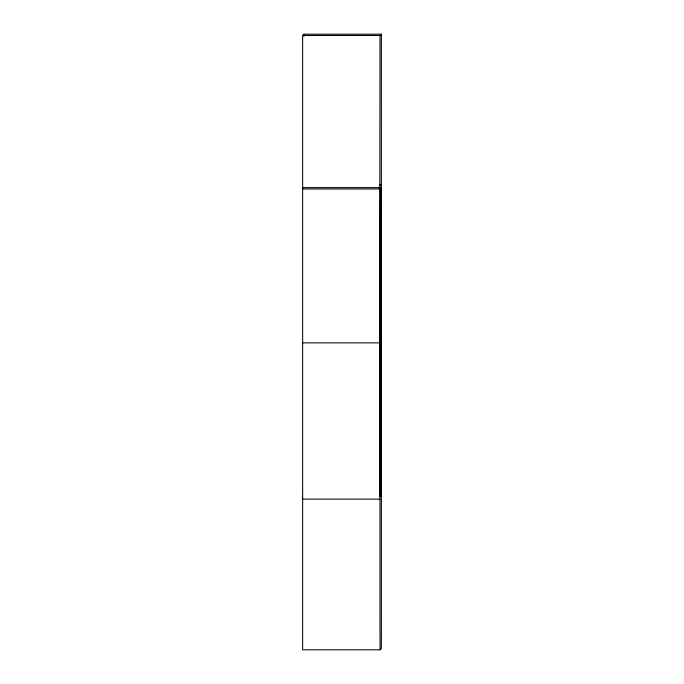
<?xml version="1.0" encoding="UTF-8"?>
<svg xmlns="http://www.w3.org/2000/svg" width="684" height="684" viewBox="0 0 684 684"><rect width="100%" height="100%" fill="white"/><g stroke="black" fill="none" stroke-linecap="round" stroke-linejoin="round"><path stroke-width="1.03" d="M302.644 35.491L302.644 649.8L380.03 649.8L381.356 648.509L381.356 34.2L303.97 34.2L302.644 35.491L380.03 35.491L381.356 34.2M302.465 188.861L302.465 187.63L379.842 187.63L380.03 35.491M380.03 649.8L379.842 187.63M381.236 187.878L380.962 495.301L381.236 187.878L379.116 187.878M379.415 184.868L381.535 184.868M379.842 188.964L302.465 188.964L302.465 187.63M302.465 342.872L379.842 342.872M379.415 496.37L381.535 496.37M379.842 499.132L302.465 499.132L302.465 495.832M303.978 34.2L303.978 36.337M380.056 265.708L380.15 496.122L380.424 188.698L380.056 265.708M380.731 188.382L380.646 495.618L380.731 188.382"/></g></svg>
